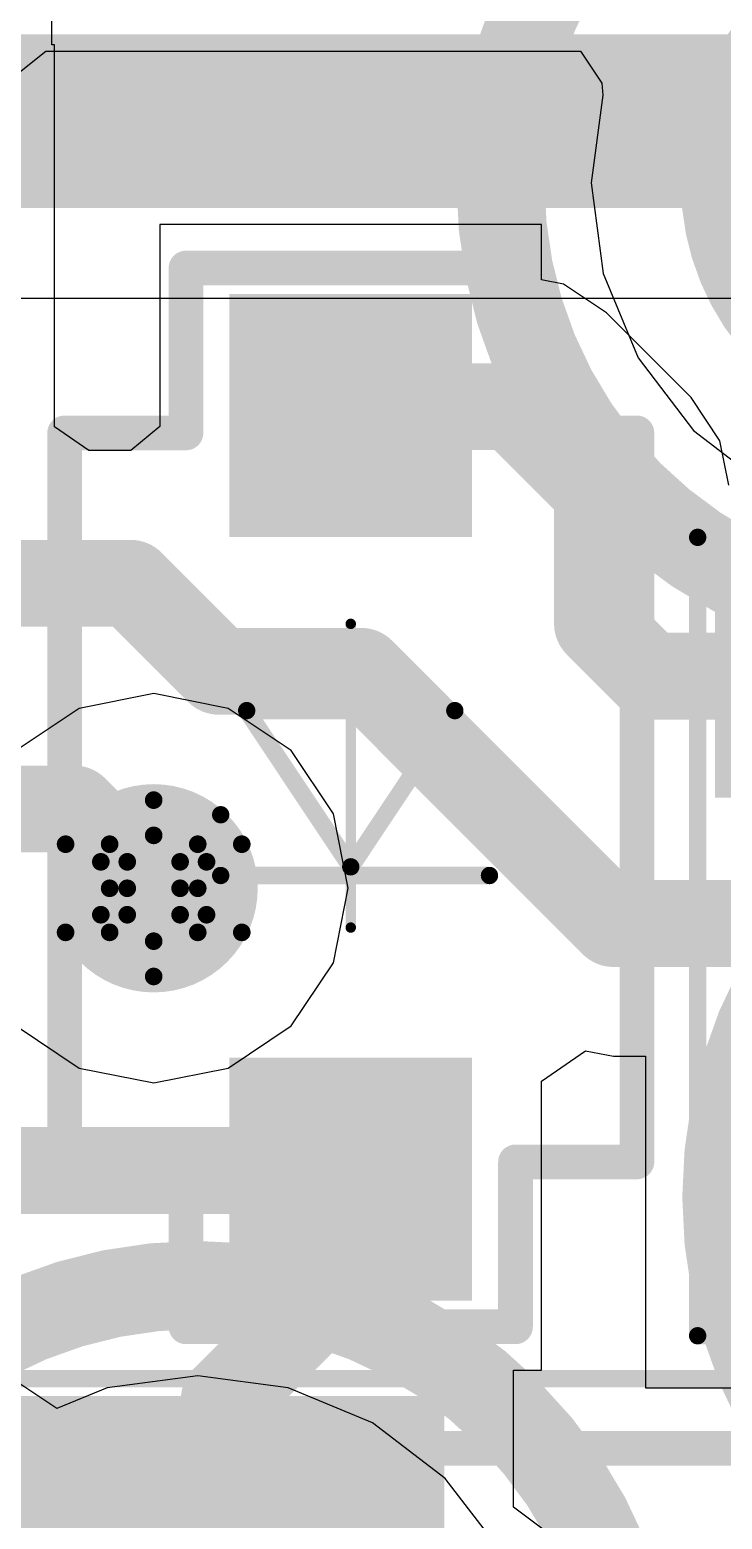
# Model space of a CAD drawing. Header units: millimetres. Extents: x 5 to 399, y 5 to 287.
# Drawn here: x 217.169 to 219.166, y 125.724 to 130.015 of the extents above; entities that cross this region are included whole.
import ezdxf

# ---------------------------------------------------------------- set-up
doc = ezdxf.new("R2010")
doc.units = ezdxf.units.MM
for name, color, linetype in [('BottomLayer', 5, 'Continuous'), ('BottomOverlay', 54, 'Continuous'), ('BottomPaste', 16, 'Continuous'), ('BottomSolder', 6, 'Continuous'), ('DrillDrawing', 1, 'Continuous'), ('DrillGuide', 244, 'Continuous'), ('Mechanical13', 56, 'Continuous'), ('MidLayer1', 16, 'Continuous'), ('MidLayer2', 76, 'Continuous'), ('MultiLayer', 9, 'Continuous'), ('TopLayer', 1, 'Continuous'), ('TopOverlay', 2, 'Continuous'), ('TopPaste', 8, 'Continuous'), ('TopSolder', 216, 'Continuous'), ('ViaHoleLayer', 16, 'Continuous')]:
    doc.layers.add(name, color=color, linetype=linetype)

# ---------------------------------------------------------------- blocks, each defined once
blk = doc.blocks.new('0603_C_59')
at = {"layer": 'Mechanical13', "const_width": 0.1}
for points in [[(-0.775, 0.4001), (0.825, 0.4001)], [(-0.775, 0.4001), (-0.775, -0.3998)], [(0.825, 0.4001), (0.825, -0.3998)], [(-0.775, -0.3998), (0.825, -0.3998)]]:
    blk.add_lwpolyline(points, dxfattribs=at)
at = {"layer": 'Mechanical13', "const_width": 0.05}
for points in [[(-0.8, 0.4001, 1), (-0.75, 0.4001, 1)], [(-0.8, 0.4001, 1), (-0.75, 0.4001, 1)], [(0.8, 0.4001, 1), (0.85, 0.4001, 1)], [(0.8, 0.4001, 1), (0.85, 0.4001, 1)], [(-0.8, -0.3998, 1), (-0.75, -0.3998, 1)], [(-0.8, -0.3998, 1), (-0.75, -0.3998, 1)], [(0.8, -0.3998, 1), (0.85, -0.3998, 1)], [(0.8, -0.3998, 1), (0.85, -0.3998, 1)]]:
    blk.add_lwpolyline(points, format="xyb", close=True, dxfattribs=at)
at = {"layer": 'TopLayer'}
for points in [[(-0.45, -0.5), (-0.45, 0.5), (-1.05, -0.5), (-1.05, 0.5)], [(0.45, 0.5), (0.45, -0.5), (1.05, 0.5), (1.05, -0.5)]]:
    blk.add_solid(points, dxfattribs=at)
at = {"layer": 'TopOverlay', "const_width": 0.05}
for points in [[(-1.15, 0.6), (-1.15, -0.6)], [(-1.15, 0.6), (1.15, 0.6)], [(1.15, 0.6), (1.15, -0.6)], [(-1.15, -0.6), (1.15, -0.6)]]:
    blk.add_lwpolyline(points, dxfattribs=at)
at = {"layer": 'TopOverlay', "const_width": 0.025}
for points in [[(-1.1625, 0.6, 1), (-1.1375, 0.6, 1)], [(-1.1625, 0.6, 1), (-1.1375, 0.6, 1)], [(1.1375, 0.6, 1), (1.1625, 0.6, 1)], [(1.1375, 0.6, 1), (1.1625, 0.6, 1)], [(-1.1625, -0.6, 1), (-1.1375, -0.6, 1)], [(-1.1625, -0.6, 1), (-1.1375, -0.6, 1)], [(1.1375, -0.6, 1), (1.1625, -0.6, 1)], [(1.1375, -0.6, 1), (1.1625, -0.6, 1)]]:
    blk.add_lwpolyline(points, format="xyb", close=True, dxfattribs=at)
at = {"layer": 'TopPaste'}
for points in [[(-0.45, -0.5), (-0.45, 0.5), (-1.05, -0.5), (-1.05, 0.5)], [(0.45, 0.5), (0.45, -0.5), (1.05, 0.5), (1.05, -0.5)]]:
    blk.add_solid(points, dxfattribs=at)
at = {"layer": 'TopSolder'}
for points in [[(-0.4, -0.55), (-0.4, 0.55), (-1.1, -0.55), (-1.1, 0.55)], [(0.4, 0.55), (0.4, -0.55), (1.1, 0.55), (1.1, -0.55)]]:
    blk.add_solid(points, dxfattribs=at)
blk = doc.blocks.new('TP1_5MM_B_103')
at = {"layer": 'BottomLayer', "const_width": 0.75}
blk.add_lwpolyline([(-0.375, 0, 1), (0.375, 0, 1)], format="xyb", close=True, dxfattribs=at)
at = {"layer": 'BottomOverlay'}
for points, const_width in [([(1.27, 0, 1), (-1.27, 0, 1)], 0.254), ([(-1.3335, 0, 1), (-1.2065, 0, 1)], 0.127), ([(1.2065, 0, 1), (1.3335, 0, 1)], 0.127)]:
    blk.add_lwpolyline(points, format="xyb", close=True, dxfattribs=dict(at, const_width=const_width))
at = {"layer": 'BottomPaste', "const_width": 0.75}
blk.add_lwpolyline([(-0.375, 0, 1), (0.375, 0, 1)], format="xyb", close=True, dxfattribs=at)
at = {"layer": 'BottomSolder', "const_width": 0.75}
blk.add_lwpolyline([(-0.375, 0, 1), (0.375, 0, 1)], format="xyb", close=True, dxfattribs=at)
blk = doc.blocks.new('TP1_5MM_B_104')
at = {"layer": 'BottomLayer', "const_width": 0.75}
blk.add_lwpolyline([(-0.375, 0, 1), (0.375, 0, 1)], format="xyb", close=True, dxfattribs=at)
at = {"layer": 'BottomOverlay'}
for points, const_width in [([(1.27, 0, 1), (-1.27, 0, 1)], 0.254), ([(-1.3335, 0, 1), (-1.2065, 0, 1)], 0.127), ([(1.2065, 0, 1), (1.3335, 0, 1)], 0.127)]:
    blk.add_lwpolyline(points, format="xyb", close=True, dxfattribs=dict(at, const_width=const_width))
at = {"layer": 'BottomPaste', "const_width": 0.75}
blk.add_lwpolyline([(-0.375, 0, 1), (0.375, 0, 1)], format="xyb", close=True, dxfattribs=at)
at = {"layer": 'BottomSolder', "const_width": 0.75}
blk.add_lwpolyline([(-0.375, 0, 1), (0.375, 0, 1)], format="xyb", close=True, dxfattribs=at)
blk = doc.blocks.new('TP1_5MM_B_121')
at = {"layer": 'BottomLayer', "const_width": 0.75}
blk.add_lwpolyline([(-0.375, 0, 1), (0.375, 0, 1)], format="xyb", close=True, dxfattribs=at)
at = {"layer": 'BottomOverlay'}
for points, const_width in [([(1.27, 0, 1), (-1.27, 0, 1)], 0.254), ([(-1.3335, 0, 1), (-1.2065, 0, 1)], 0.127), ([(1.2065, 0, 1), (1.3335, 0, 1)], 0.127)]:
    blk.add_lwpolyline(points, format="xyb", close=True, dxfattribs=dict(at, const_width=const_width))
at = {"layer": 'BottomPaste', "const_width": 0.75}
blk.add_lwpolyline([(-0.375, 0, 1), (0.375, 0, 1)], format="xyb", close=True, dxfattribs=at)
at = {"layer": 'BottomSolder', "const_width": 0.75}
blk.add_lwpolyline([(-0.375, 0, 1), (0.375, 0, 1)], format="xyb", close=True, dxfattribs=at)
blk = doc.blocks.new('1206_R_191')
at = {"layer": 'Mechanical13', "const_width": 0.1}
for points in [[(1.6002, 0.8002), (-1.5998, 0.8002)], [(-1.5998, 0.8002), (-1.5998, -0.7999)], [(1.6002, 0.8002), (1.6002, -0.7999)], [(1.6002, -0.7999), (-1.5998, -0.7999)]]:
    blk.add_lwpolyline(points, dxfattribs=at)
at = {"layer": 'Mechanical13', "const_width": 0.05}
for points in [[(-1.6248, 0.8002, 1), (-1.5748, 0.8002, 1)], [(-1.6248, 0.8002, 1), (-1.5748, 0.8002, 1)], [(1.5752, 0.8002, 1), (1.6252, 0.8002, 1)], [(1.5752, 0.8002, 1), (1.6252, 0.8002, 1)], [(-1.6248, -0.7999, 1), (-1.5748, -0.7999, 1)], [(-1.6248, -0.7999, 1), (-1.5748, -0.7999, 1)], [(1.5752, -0.7999, 1), (1.6252, -0.7999, 1)], [(1.5752, -0.7999, 1), (1.6252, -0.7999, 1)]]:
    blk.add_lwpolyline(points, format="xyb", close=True, dxfattribs=at)
at = {"layer": 'TopLayer'}
for points in [[(-0.925, -0.9), (-0.925, 0.9), (-2.075, -0.9), (-2.075, 0.9)], [(2.075, -0.9), (2.075, 0.9), (0.925, -0.9), (0.925, 0.9)]]:
    blk.add_solid(points, dxfattribs=at)
at = {"layer": 'TopOverlay', "const_width": 0.05}
for points in [[(-2.2, 1), (-2.2, -1)], [(2.175, 1), (-2.2, 1)], [(2.175, 1), (2.175, -1)], [(2.175, -1), (-2.2, -1)]]:
    blk.add_lwpolyline(points, dxfattribs=at)
at = {"layer": 'TopOverlay', "const_width": 0.025}
for points in [[(-2.2125, 1, 1), (-2.1875, 1, 1)], [(-2.2125, 1, 1), (-2.1875, 1, 1)], [(2.1625, 1, 1), (2.1875, 1, 1)], [(2.1625, 1, 1), (2.1875, 1, 1)], [(-2.2125, -1, 1), (-2.1875, -1, 1)], [(-2.2125, -1, 1), (-2.1875, -1, 1)], [(2.1625, -1, 1), (2.1875, -1, 1)], [(2.1625, -1, 1), (2.1875, -1, 1)]]:
    blk.add_lwpolyline(points, format="xyb", close=True, dxfattribs=at)
at = {"layer": 'TopPaste'}
for points in [[(-0.925, -0.9), (-0.925, 0.9), (-2.075, -0.9), (-2.075, 0.9)], [(2.075, -0.9), (2.075, 0.9), (0.925, -0.9), (0.925, 0.9)]]:
    blk.add_solid(points, dxfattribs=at)
at = {"layer": 'TopSolder'}
for points in [[(-0.875, -0.95), (-0.875, 0.95), (-2.125, -0.95), (-2.125, 0.95)], [(2.125, -0.95), (2.125, 0.95), (0.875, -0.95), (0.875, 0.95)]]:
    blk.add_solid(points, dxfattribs=at)
blk = doc.blocks.new('SOD_323_217')
at = {"layer": 'TopLayer'}
for points in [[(-0.8, -0.3), (-0.8, 0.3), (-1.4, -0.3), (-1.4, 0.3)], [(1.4, -0.3), (1.4, 0.3), (0.8, -0.3), (0.8, 0.3)]]:
    blk.add_solid(points, dxfattribs=at)
at = {"layer": 'TopOverlay'}
for points, const_width in [([(-1.05, 0.825), (-1.05, 0.475)], 0.1), ([(-1.05, 0.825), (1.05, 0.825)], 0.1), ([(1.05, 0.825), (1.05, 0.475)], 0.1), ([(-1.525, 0.475), (-1.05, 0.475)], 0.1), ([(-1.525, 0.475), (-1.525, -0.475)], 0.1), ([(1.05, 0.475), (1.525, 0.475)], 0.1), ([(1.525, 0.475), (1.525, -0.475)], 0.1), ([(-0.225, 0.375), (-0.225, -0.4)], 0.05), ([(-0.225, 0.375), (-0.05, 0.375)], 0.05), ([(0.25, 0.3), (-0.2, 0)], 0.05), ([(0.25, 0.3), (0.25, -0.3)], 0.05), ([(-0.375, 0), (0.5, 0)], 0.03), ([(-0.2, 0), (0.25, -0.3)], 0.05), ([(-1.525, -0.475), (-1.05, -0.475)], 0.1), ([(-1.05, -0.475), (-1.05, -0.825)], 0.1), ([(1.05, -0.475), (1.05, -0.825)], 0.1), ([(1.05, -0.475), (1.525, -0.475)], 0.1), ([(-1.05, -0.825), (1.05, -0.825)], 0.1)]:
    blk.add_lwpolyline(points, dxfattribs=dict(at, const_width=const_width))
for points, const_width in [([(-1.075, 0.825, 1), (-1.025, 0.825, 1)], 0.05), ([(-1.075, 0.825, 1), (-1.025, 0.825, 1)], 0.05), ([(1.025, 0.825, 1), (1.075, 0.825, 1)], 0.05), ([(1.025, 0.825, 1), (1.075, 0.825, 1)], 0.05), ([(-1.55, 0.475, 1), (-1.5, 0.475, 1)], 0.05), ([(-1.55, 0.475, 1), (-1.5, 0.475, 1)], 0.05), ([(-1.075, 0.475, 1), (-1.025, 0.475, 1)], 0.05), ([(-1.075, 0.475, 1), (-1.025, 0.475, 1)], 0.05), ([(1.025, 0.475, 1), (1.075, 0.475, 1)], 0.05), ([(1.025, 0.475, 1), (1.075, 0.475, 1)], 0.05), ([(1.5, 0.475, 1), (1.55, 0.475, 1)], 0.05), ([(1.5, 0.475, 1), (1.55, 0.475, 1)], 0.05), ([(-0.2375, 0.375, 1), (-0.2125, 0.375, 1)], 0.025), ([(-0.2375, 0.375, 1), (-0.2125, 0.375, 1)], 0.025), ([(-0.0625, 0.375, 1), (-0.0375, 0.375, 1)], 0.025), ([(0.2375, 0.3, 1), (0.2625, 0.3, 1)], 0.025), ([(0.2375, 0.3, 1), (0.2625, 0.3, 1)], 0.025), ([(-0.3825, 0, 1), (-0.3675, 0, 1)], 0.015), ([(-0.2125, 0, 1), (-0.1875, 0, 1)], 0.025), ([(-0.2125, 0, 1), (-0.1875, 0, 1)], 0.025), ([(0.4925, 0, 1), (0.5075, 0, 1)], 0.015), ([(0.2375, -0.3, 1), (0.2625, -0.3, 1)], 0.025), ([(0.2375, -0.3, 1), (0.2625, -0.3, 1)], 0.025), ([(-0.2375, -0.4, 1), (-0.2125, -0.4, 1)], 0.025), ([(-1.55, -0.475, 1), (-1.5, -0.475, 1)], 0.05), ([(-1.55, -0.475, 1), (-1.5, -0.475, 1)], 0.05), ([(-1.075, -0.475, 1), (-1.025, -0.475, 1)], 0.05), ([(-1.075, -0.475, 1), (-1.025, -0.475, 1)], 0.05), ([(1.025, -0.475, 1), (1.075, -0.475, 1)], 0.05), ([(1.025, -0.475, 1), (1.075, -0.475, 1)], 0.05), ([(1.5, -0.475, 1), (1.55, -0.475, 1)], 0.05), ([(1.5, -0.475, 1), (1.55, -0.475, 1)], 0.05), ([(-1.075, -0.825, 1), (-1.025, -0.825, 1)], 0.05), ([(-1.075, -0.825, 1), (-1.025, -0.825, 1)], 0.05), ([(1.025, -0.825, 1), (1.075, -0.825, 1)], 0.05), ([(1.025, -0.825, 1), (1.075, -0.825, 1)], 0.05)]:
    blk.add_lwpolyline(points, format="xyb", close=True, dxfattribs=dict(at, const_width=const_width))
at = {"layer": 'TopPaste'}
for points in [[(-0.8, -0.3), (-0.8, 0.3), (-1.4, -0.3), (-1.4, 0.3)], [(1.4, -0.3), (1.4, 0.3), (0.8, -0.3), (0.8, 0.3)]]:
    blk.add_solid(points, dxfattribs=at)
at = {"layer": 'TopSolder'}
for points in [[(-0.75, -0.35), (-0.75, 0.35), (-1.45, -0.35), (-1.45, 0.35)], [(1.45, -0.35), (1.45, 0.35), (0.75, -0.35), (0.75, 0.35)]]:
    blk.add_solid(points, dxfattribs=at)

msp = doc.modelspace()

# ---------------------------------------------------------------- linework, layer by layer
at = {"layer": 'BottomLayer'}
for p, q in [((217.1202, 129.877), (217.2155, 129.9533)), ((217.2155, 129.9533), (218.7572, 129.9533)), ((218.7572, 129.9533), (218.8187, 129.8613)), ((218.8187, 129.8613), (218.8212, 129.8263)), ((218.8212, 129.8263), (218.788, 129.5736)), ((218.788, 129.5736), (218.8223, 129.3125)), ((218.8223, 129.3125), (218.9231, 129.0693)), ((218.9231, 129.0693), (219.0834, 128.8604)), ((219.0834, 128.8604), (219.2923, 128.7001)), ((217.2472, 126.0427), (217.1202, 126.1275)), ((217.3925, 126.1029), (217.2472, 126.0427)), ((217.6536, 126.1372), (217.3925, 126.1029)), ((217.9146, 126.1029), (217.6536, 126.1372)), ((218.1579, 126.0021), (217.9146, 126.1029)), ((218.3668, 125.8418), (218.1579, 126.0021)), ((218.5271, 125.6329), (218.3668, 125.8418))]:
    msp.add_line(p, q, dxfattribs=at)
at = {"layer": 'BottomLayer', "const_width": 0.3}
msp.add_lwpolyline([(217.3766, 127.5416, 1), (217.6766, 127.5416, 1)], format="xyb", close=True, dxfattribs=at)
at = {"layer": 'DrillDrawing', "const_width": 0.0508}
for points in [[(217.3996, 127.6686), (217.5266, 127.7956)], [(217.5266, 127.7956), (217.6536, 127.6686)], [(217.2726, 127.6686), (217.3996, 127.5416)], [(217.2726, 127.6686), (217.3996, 127.6686)], [(217.4504, 127.6178), (217.5266, 127.694)], [(217.5266, 127.694), (217.6028, 127.6178)], [(217.6536, 127.6686), (217.7806, 127.6686)], [(217.6536, 127.5416), (217.7806, 127.6686)], [(217.3742, 127.6178), (217.4504, 127.5416)], [(217.3742, 127.6178), (217.4504, 127.6178)], [(217.6028, 127.6178), (217.679, 127.6178)], [(217.6028, 127.5416), (217.679, 127.6178)], [(217.2726, 127.4146), (217.3996, 127.5416)], [(217.3742, 127.4654), (217.4504, 127.5416)], [(217.6028, 127.5416), (217.679, 127.4654)], [(217.6536, 127.5416), (217.7806, 127.4146)], [(217.3742, 127.4654), (217.4504, 127.4654)], [(217.4504, 127.4654), (217.5266, 127.3892)], [(217.5266, 127.3892), (217.6028, 127.4654)], [(217.6028, 127.4654), (217.679, 127.4654)], [(217.2726, 127.4146), (217.3996, 127.4146)], [(217.3996, 127.4146), (217.5266, 127.2876)], [(217.5266, 127.2876), (217.6536, 127.4146)], [(217.6536, 127.4146), (217.7806, 127.4146)]]:
    msp.add_lwpolyline(points, dxfattribs=at)
at = {"layer": 'DrillDrawing', "const_width": 0.0254}
for points in [[(217.5139, 127.7956, 1), (217.5393, 127.7956, 1)], [(217.5139, 127.7956, 1), (217.5393, 127.7956, 1)], [(217.2599, 127.6686, 1), (217.2853, 127.6686, 1)], [(217.2599, 127.6686, 1), (217.2853, 127.6686, 1)], [(217.3869, 127.6686, 1), (217.4123, 127.6686, 1)], [(217.3869, 127.6686, 1), (217.4123, 127.6686, 1)], [(217.5139, 127.694, 1), (217.5393, 127.694, 1)], [(217.5139, 127.694, 1), (217.5393, 127.694, 1)], [(217.6409, 127.6686, 1), (217.6663, 127.6686, 1)], [(217.6409, 127.6686, 1), (217.6663, 127.6686, 1)], [(217.7679, 127.6686, 1), (217.7933, 127.6686, 1)], [(217.7679, 127.6686, 1), (217.7933, 127.6686, 1)], [(217.3615, 127.6178, 1), (217.3869, 127.6178, 1)], [(217.3615, 127.6178, 1), (217.3869, 127.6178, 1)], [(217.4377, 127.6178, 1), (217.4631, 127.6178, 1)], [(217.4377, 127.6178, 1), (217.4631, 127.6178, 1)], [(217.5901, 127.6178, 1), (217.6155, 127.6178, 1)], [(217.5901, 127.6178, 1), (217.6155, 127.6178, 1)], [(217.6663, 127.6178, 1), (217.6917, 127.6178, 1)], [(217.6663, 127.6178, 1), (217.6917, 127.6178, 1)], [(217.3869, 127.5416, 1), (217.4123, 127.5416, 1)], [(217.3869, 127.5416, 1), (217.4123, 127.5416, 1)], [(217.4377, 127.5416, 1), (217.4631, 127.5416, 1)], [(217.4377, 127.5416, 1), (217.4631, 127.5416, 1)], [(217.5901, 127.5416, 1), (217.6155, 127.5416, 1)], [(217.5901, 127.5416, 1), (217.6155, 127.5416, 1)], [(217.6409, 127.5416, 1), (217.6663, 127.5416, 1)], [(217.6409, 127.5416, 1), (217.6663, 127.5416, 1)], [(217.3615, 127.4654, 1), (217.3869, 127.4654, 1)], [(217.3615, 127.4654, 1), (217.3869, 127.4654, 1)], [(217.4377, 127.4654, 1), (217.4631, 127.4654, 1)], [(217.4377, 127.4654, 1), (217.4631, 127.4654, 1)], [(217.5901, 127.4654, 1), (217.6155, 127.4654, 1)], [(217.5901, 127.4654, 1), (217.6155, 127.4654, 1)], [(217.6663, 127.4654, 1), (217.6917, 127.4654, 1)], [(217.6663, 127.4654, 1), (217.6917, 127.4654, 1)], [(217.2599, 127.4146, 1), (217.2853, 127.4146, 1)], [(217.2599, 127.4146, 1), (217.2853, 127.4146, 1)], [(217.3869, 127.4146, 1), (217.4123, 127.4146, 1)], [(217.3869, 127.4146, 1), (217.4123, 127.4146, 1)], [(217.6409, 127.4146, 1), (217.6663, 127.4146, 1)], [(217.6409, 127.4146, 1), (217.6663, 127.4146, 1)], [(217.7679, 127.4146, 1), (217.7933, 127.4146, 1)], [(217.7679, 127.4146, 1), (217.7933, 127.4146, 1)], [(217.5139, 127.3892, 1), (217.5393, 127.3892, 1)], [(217.5139, 127.3892, 1), (217.5393, 127.3892, 1)], [(217.5139, 127.2876, 1), (217.5393, 127.2876, 1)], [(217.5139, 127.2876, 1), (217.5393, 127.2876, 1)]]:
    msp.add_lwpolyline(points, format="xyb", close=True, dxfattribs=at)
at = {"layer": 'DrillGuide', "const_width": 0.125}
msp.add_lwpolyline([(217.4641, 127.5416, 1), (217.5891, 127.5416, 1)], format="xyb", close=True, dxfattribs=at)
at = {"layer": 'MidLayer1', "const_width": 0.3}
msp.add_lwpolyline([(217.3766, 127.5416, 1), (217.6766, 127.5416, 1)], format="xyb", close=True, dxfattribs=at)
at = {"layer": 'MidLayer2'}
for p, q in [((215.3925, 129.2416), (221.4711, 129.2416)), ((217.5266, 128.1024), (217.312, 128.0597)), ((217.7412, 128.0597), (217.5266, 128.1024)), ((217.312, 128.0597), (217.1301, 127.9381)), ((217.9231, 127.9381), (217.7412, 128.0597)), ((218.0447, 127.7562), (217.9231, 127.9381)), ((218.0874, 127.5416), (218.0447, 127.7562)), ((218.0447, 127.327), (218.0874, 127.5416)), ((217.9231, 127.1451), (218.0447, 127.327)), ((217.1301, 127.1451), (217.312, 127.0235)), ((217.7412, 127.0235), (217.9231, 127.1451)), ((217.312, 127.0235), (217.5266, 126.9808)), ((217.5266, 126.9808), (217.7412, 127.0235))]:
    msp.add_line(p, q, dxfattribs=at)
at = {"layer": 'MidLayer2', "const_width": 0.5}
msp.add_lwpolyline([(215.3925, 129.7514), (223.1199, 129.7514)], dxfattribs=at)
at = {"layer": 'MidLayer2', "const_width": 0.3}
msp.add_lwpolyline([(217.3766, 127.5416, 1), (217.6766, 127.5416, 1)], format="xyb", close=True, dxfattribs=at)
at = {"layer": 'MultiLayer', "const_width": 0.3}
msp.add_lwpolyline([(217.3766, 127.5416, 1), (217.6766, 127.5416, 1)], format="xyb", close=True, dxfattribs=at)
at = {"layer": 'TopLayer'}
for p, q in [((217.2326, 129.9712), (217.2326, 130.9618)), ((217.2406, 129.9712), (217.2326, 129.9712)), ((217.2406, 128.8712), (217.2406, 129.9712)), ((218.6448, 129.4534), (217.5448, 129.4534)), ((217.5448, 129.4534), (217.5448, 128.8715)), ((218.6448, 129.2946), (218.6448, 129.4534)), ((218.7081, 129.282), (218.6448, 129.2946)), ((218.8322, 129.1992), (218.7081, 129.282)), ((219.0764, 128.955), (218.8322, 129.1992)), ((219.1592, 128.8309), (219.0764, 128.955)), ((217.3392, 128.8025), (217.2406, 128.8712)), ((217.5448, 128.8715), (217.4608, 128.8025)), ((217.4608, 128.8025), (217.3392, 128.8025)), ((219.1848, 128.7026), (219.1592, 128.8309)), ((218.6448, 126.9863), (218.7718, 127.0736)), ((218.7718, 127.0736), (218.852, 127.0577)), ((218.852, 127.0577), (218.945, 127.0577)), ((218.945, 127.0577), (218.945, 126.1026)), ((218.6448, 126.1534), (218.6448, 126.9863)), ((218.5642, 125.7589), (218.5642, 126.1534)), ((218.5642, 126.1534), (218.6448, 126.1534)), ((218.945, 126.1026), (219.9142, 126.1026)), ((218.6912, 125.6634), (218.5642, 125.7589))]:
    msp.add_line(p, q, dxfattribs=at)
at = {"layer": 'TopLayer', "const_width": 0.25}
for points in [[(218.0948, 128.9288), (218.5618, 128.9288)], [(218.5618, 128.9288), (218.806, 128.6846)], [(218.806, 128.3036), (218.806, 128.6846)], [(216.724, 128.4202), (217.4608, 128.4202)], [(217.4608, 128.4202), (217.7144, 128.1666)], [(218.806, 128.3036), (218.957, 128.1526)], [(217.7144, 128.1666), (218.1254, 128.1666)], [(218.1254, 128.1666), (218.852, 127.44)], [(218.957, 128.1526), (219.695, 128.1526)], [(216.7334, 127.7702), (217.298, 127.7702)], [(217.298, 127.7702), (217.5266, 127.5416)], [(218.852, 127.44), (219.3808, 127.44)], [(216.785, 126.7288), (218.0854, 126.7288)], [(218.0854, 126.424), (218.0854, 126.7288)], [(217.7298, 126.0684), (218.0854, 126.424)], [(217.7298, 125.1286), (217.7298, 126.0684)]]:
    msp.add_lwpolyline(points, dxfattribs=at)
at = {"layer": 'TopLayer'}
for points, const_width in [([(218.0323, 128.9288, 1), (218.1573, 128.9288, 1)], 0.125), ([(218.4993, 128.9288, 1), (218.6243, 128.9288, 1)], 0.125), ([(218.4993, 128.9288, 1), (218.6243, 128.9288, 1)], 0.125), ([(218.7435, 128.6846, 1), (218.8685, 128.6846, 1)], 0.125), ([(218.7435, 128.6846, 1), (218.8685, 128.6846, 1)], 0.125), ([(217.3983, 128.4202, 1), (217.5233, 128.4202, 1)], 0.125), ([(217.3983, 128.4202, 1), (217.5233, 128.4202, 1)], 0.125), ([(218.7435, 128.3036, 1), (218.8685, 128.3036, 1)], 0.125), ([(218.7435, 128.3036, 1), (218.8685, 128.3036, 1)], 0.125), ([(217.6519, 128.1666, 1), (217.7769, 128.1666, 1)], 0.125), ([(217.6519, 128.1666, 1), (217.7769, 128.1666, 1)], 0.125), ([(218.0629, 128.1666, 1), (218.1879, 128.1666, 1)], 0.125), ([(218.0629, 128.1666, 1), (218.1879, 128.1666, 1)], 0.125), ([(218.8945, 128.1526, 1), (219.0195, 128.1526, 1)], 0.125), ([(218.8945, 128.1526, 1), (219.0195, 128.1526, 1)], 0.125), ([(217.2355, 127.7702, 1), (217.3605, 127.7702, 1)], 0.125), ([(217.2355, 127.7702, 1), (217.3605, 127.7702, 1)], 0.125), ([(217.3766, 127.5416, 1), (217.6766, 127.5416, 1)], 0.3), ([(217.4641, 127.5416, 1), (217.5891, 127.5416, 1)], 0.125), ([(218.7895, 127.44, 1), (218.9145, 127.44, 1)], 0.125), ([(218.7895, 127.44, 1), (218.9145, 127.44, 1)], 0.125), ([(218.0229, 126.7288, 1), (218.1479, 126.7288, 1)], 0.125), ([(218.0229, 126.7288, 1), (218.1479, 126.7288, 1)], 0.125), ([(218.0229, 126.424, 1), (218.1479, 126.424, 1)], 0.125), ([(218.0229, 126.424, 1), (218.1479, 126.424, 1)], 0.125), ([(217.6673, 126.0684, 1), (217.7923, 126.0684, 1)], 0.125), ([(217.6673, 126.0684, 1), (217.7923, 126.0684, 1)], 0.125)]:
    msp.add_lwpolyline(points, format="xyb", close=True, dxfattribs=dict(at, const_width=const_width))
at = {"layer": 'ViaHoleLayer', "const_width": 0.125}
msp.add_lwpolyline([(217.4641, 127.5416, 1), (217.5891, 127.5416, 1)], format="xyb", close=True, dxfattribs=at)

# ---------------------------------------------------------------- block references
msp.add_blockref('TP1_5MM_B_121', (219.7966, 129.5736))
for name, p, rotation in [('SOD_323_217', (218.0948, 127.8034), 90), ('0603_C_59', (219.695, 127.4026), 90), ('TP1_5MM_B_104', (220.4476, 126.6526), 90), ('TP1_5MM_B_103', (217.6536, 125.1286), 90), ('1206_R_191', (219.2392, 125.1286), 180)]:
    msp.add_blockref(name, p, dxfattribs=dict(rotation=rotation))

doc.saveas('drawing.dxf')
